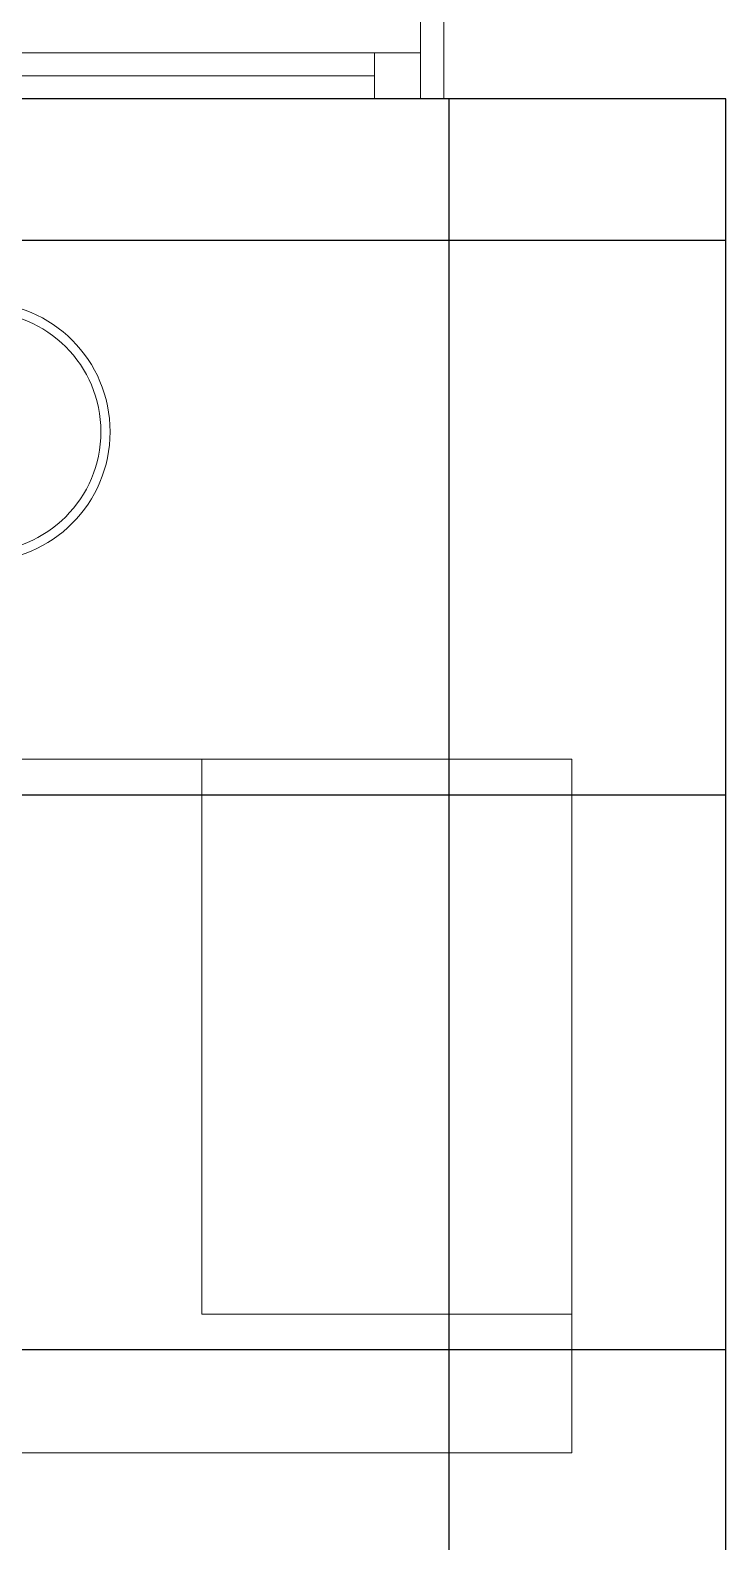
# Model space of a CAD drawing. Header units: inches. Extents: x -12418 to 57169, y -29325 to 19878.
# Drawn here: x 40947 to 41699, y -4408 to -2773 of the extents above; entities that cross this region are included whole.
import ezdxf

# ---------------------------------------------------------------- set-up
doc = ezdxf.new("R2010")
doc.units = ezdxf.units.IN
doc.header["$LTSCALE"] = 25
doc.header["$MEASUREMENT"] = 0
doc.linetypes.add('00-Ground Floor$0$HIDDEN', pattern=[9.525, 6.35, -3.175])
doc.layers.get('0').update_dxf_attribs({"color": 8})
for name, color, linetype, lineweight in [('00-Ground Floor$0$Aluminum', 251, 'Continuous', 5), ('00-Ground Floor$0$LOADING', 253, 'Continuous', 5), ('00-Ground Floor$0$Walls', 251, 'Continuous', 5)]:
    doc.layers.add(name, color=color, linetype=linetype, lineweight=lineweight)
doc.layers.add('00-Ground Floor$0$False Ceiling', color=251, linetype='Continuous')

# ---------------------------------------------------------------- blocks, each defined once
blk = doc.blocks.new('00-Ground Floor$0$WM00001-P')
at = {"layer": '00-Ground Floor$0$LOADING'}
for radius in [0.14, 0.13]:
    blk.add_circle((0, 0), radius, dxfattribs=at)
blk = doc.blocks.new('00-Ground Floor$0$GF21043-P')
at = {"color": 0}
for p, q in [((0.8, 0.75), (-0.8, 0.75)), ((-0.8, 0.75), (-0.8, 0)), ((-0.8, 0), (0.8, 0))]:
    blk.add_line(p, q, dxfattribs=at)
at = {"color": 0, "linetype": '00-Ground Floor$0$HIDDEN'}
for p, q in [((-0.8, 0.6), (-0.4, 0.6)), ((-0.4, 0.6), (-0.4, 0))]:
    blk.add_line(p, q, dxfattribs=at)
blk = doc.blocks.new('00-Ground Floor$0$A$C37be4daf')
at = {"layer": '00-Ground Floor$0$Aluminum'}
for p, q in [((1416, 598.2), (216, 598.2)), ((241, 498.2), (241, 598.2)), ((291, 548.2), (291, 598.2)), ((291, 573.2), (1341, 573.2)), ((1391, 548.2), (241, 548.2))]:
    blk.add_line(p, q, dxfattribs=at)
at = {"layer": '00-Ground Floor$0$Walls'}
blk.add_line((216, 498.2), (216, 598.2), dxfattribs=at)
blk = doc.blocks.new('00-Ground Floor$0$A$Ce9e1c4c3')
at = {"layer": '00-Ground Floor$0$False Ceiling', "color": 254}
for p, q in [((-58301, -2847.4, 0), (-62050.5, -2847.4, 0)), ((-58301, -6847.4, 0), (-58301, -2847.4, 0))]:
    blk.add_line(p, q, dxfattribs=at)
at = {"layer": '00-Ground Floor$0$False Ceiling', "color": 254, "linetype": 'Continuous'}
for p, q in [((-58600, -6847.4), (-58600, -2847.4)), ((-62050.5, -3000), (-58301, -3000)), ((-62050.5, -3600), (-58301, -3600)), ((-62050.5, -4200), (-58301, -4200))]:
    blk.add_line(p, q, dxfattribs=at)
blk = doc.blocks.new('00-Ground Floor')
at = {"layer": '00-Ground Floor$0$Walls'}
for p, q in [((37949.5, -2847.4, 0), (41699, -2847.4, 0)), ((41699, -2847.4), (41699, -5593.9))]:
    blk.add_line(p, q, dxfattribs=at)
at = {"rotation": 180}
blk.add_blockref('00-Ground Floor$0$A$C37be4daf', (41610.2, -2249.2, 0), dxfattribs=at)
at = {"layer": '00-Ground Floor$0$False Ceiling', "color": 254}
blk.add_blockref('00-Ground Floor$0$A$Ce9e1c4c3', (100000, 0), dxfattribs=at)
at = {"layer": '00-Ground Floor$0$LOADING', "extrusion": (-2.24019e-05, -2.3453e-18, -1), "xscale": -1000, "yscale": 1000, "zscale": 1000, "rotation": 179.9999999999996}
blk.add_blockref('00-Ground Floor$0$WM00001-P', (-40893.5, -3207.4, -0.9), dxfattribs=at)
at = {"layer": '00-Ground Floor$0$LOADING', "extrusion": (2.24019e-05, 2.34868e-18, 1), "xscale": 1000, "yscale": 1000, "zscale": 1000, "rotation": 180}
blk.add_blockref('00-Ground Floor$0$GF21043-P', (40732.7, -3561.6, 0.9), dxfattribs=at)

msp = doc.modelspace()

# ---------------------------------------------------------------- block references
msp.add_blockref('00-Ground Floor', (0, 0))

doc.saveas('drawing.dxf')
